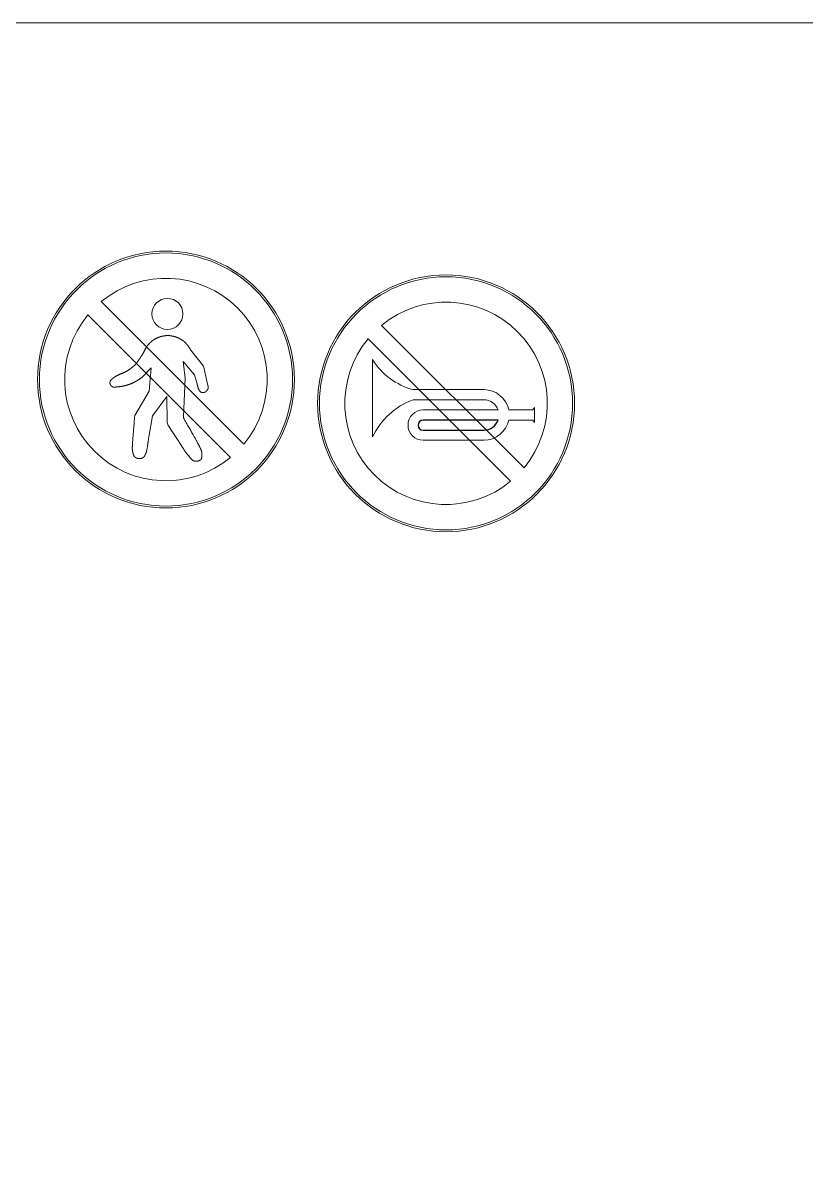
# Model space of a CAD drawing. Header units: millimetres. Extents: x 1182829 to 1183704, y -71582 to -71209.
# Drawn here: x 1182867.36 to 1182876.64, y -71534.31 to -71520.76 of the extents above; entities that cross this region are included whole.
import ezdxf

# ---------------------------------------------------------------- set-up
doc = ezdxf.new("R2010")
doc.units = ezdxf.units.MM
doc.layers.get('0').update_dxf_attribs({"lineweight": 9})

msp = doc.modelspace()

# ---------------------------------------------------------------- linework, layer by layer
msp.add_lwpolyline([(1182828.832, -71520.76), (1182885.957, -71520.76), (1182885.957, -71572.092), (1182828.832, -71572.092)], close=True)
for points in [[(1182869.977, -71525.753, 0.910259), (1182868.287, -71524.064)], [(1182873.296, -71526.035, 0.910259), (1182871.607, -71524.346)], [(1182868.128, -71524.223, 0.910259), (1182869.818, -71525.912)], [(1182868.776, -71524.957), (1182868.877, -71524.849), (1182868.854, -71525.127), (1182868.684, -71525.413), (1182868.684, -71525.413), (1182868.682, -71525.436), (1182868.68, -71525.458), (1182868.678, -71525.48), (1182868.677, -71525.501), (1182868.675, -71525.521), (1182868.673, -71525.54), (1182868.671, -71525.559), (1182868.67, -71525.577), (1182868.668, -71525.595), (1182868.667, -71525.612), (1182868.666, -71525.628), (1182868.665, -71525.643), (1182868.663, -71525.658), (1182868.662, -71525.672), (1182868.661, -71525.685), (1182868.66, -71525.698), (1182868.659, -71525.71), (1182868.658, -71525.721), (1182868.658, -71525.732), (1182868.657, -71525.742), (1182868.656, -71525.751), (1182868.656, -71525.76), (1182868.655, -71525.768), (1182868.655, -71525.775), (1182868.655, -71525.779), (1182868.655, -71525.782), (1182868.654, -71525.785), (1182868.654, -71525.788), (1182868.654, -71525.79), (1182868.654, -71525.793), (1182868.654, -71525.795), (1182868.654, -71525.797), (1182868.654, -71525.799), (1182868.654, -71525.801), (1182868.654, -71525.803), (1182868.654, -71525.804), (1182868.654, -71525.806), (1182868.654, -71525.807), (1182868.654, -71525.808), (1182868.654, -71525.808), (1182868.654, -71525.809), (1182868.654, -71525.809), (1182868.654, -71525.811), (1182868.654, -71525.813), (1182868.655, -71525.815), (1182868.655, -71525.817), (1182868.655, -71525.819), (1182868.655, -71525.821), (1182868.655, -71525.823), (1182868.656, -71525.825), (1182868.656, -71525.826), (1182868.656, -71525.828), (1182868.656, -71525.83), (1182868.657, -71525.832), (1182868.657, -71525.834), (1182868.657, -71525.836), (1182868.657, -71525.838), (1182868.658, -71525.839), (1182868.658, -71525.841), (1182868.658, -71525.843), (1182868.659, -71525.845), (1182868.659, -71525.846), (1182868.659, -71525.848), (1182868.66, -71525.85), (1182868.66, -71525.851), (1182868.66, -71525.853), (1182868.661, -71525.855), (1182868.661, -71525.856), (1182868.661, -71525.858), (1182868.662, -71525.859), (1182868.662, -71525.861), (1182868.663, -71525.862), (1182868.663, -71525.864), (1182868.663, -71525.865), (1182868.664, -71525.867), (1182868.664, -71525.868), (1182868.665, -71525.87), (1182868.665, -71525.871), (1182868.665, -71525.873), (1182868.666, -71525.874), (1182868.666, -71525.875), (1182868.667, -71525.877), (1182868.667, -71525.878), (1182868.668, -71525.879), (1182868.668, -71525.881), (1182868.669, -71525.882), (1182868.669, -71525.883), (1182868.67, -71525.884), (1182868.67, -71525.886), (1182868.671, -71525.887), (1182868.672, -71525.888), (1182868.672, -71525.889), (1182868.673, -71525.89), (1182868.673, -71525.891), (1182868.674, -71525.892), (1182868.674, -71525.893), (1182868.675, -71525.895), (1182868.676, -71525.896), (1182868.676, -71525.897), (1182868.677, -71525.898), (1182868.677, -71525.899), (1182868.678, -71525.9), (1182868.679, -71525.901), (1182868.679, -71525.902), (1182868.68, -71525.902), (1182868.681, -71525.903), (1182868.681, -71525.903), (1182868.681, -71525.904), (1182868.682, -71525.905), (1182868.682, -71525.905), (1182868.683, -71525.906), (1182868.684, -71525.907), (1182868.684, -71525.907), (1182868.685, -71525.908), (1182868.686, -71525.909), (1182868.686, -71525.909), (1182868.687, -71525.91), (1182868.688, -71525.91), (1182868.689, -71525.911), (1182868.689, -71525.912), (1182868.69, -71525.912), (1182868.691, -71525.913), (1182868.692, -71525.913), (1182868.692, -71525.914), (1182868.693, -71525.914), (1182868.694, -71525.914), (1182868.695, -71525.915), (1182868.696, -71525.915), (1182868.697, -71525.916), (1182868.697, -71525.916), (1182868.698, -71525.917), (1182868.699, -71525.917), (1182868.7, -71525.917), (1182868.701, -71525.918), (1182868.702, -71525.918), (1182868.703, -71525.918), (1182868.704, -71525.919), (1182868.704, -71525.919), (1182868.705, -71525.919), (1182868.706, -71525.92), (1182868.707, -71525.92), (1182868.708, -71525.92), (1182868.709, -71525.92), (1182868.71, -71525.921), (1182868.711, -71525.921), (1182868.712, -71525.921), (1182868.713, -71525.921), (1182868.714, -71525.922), (1182868.715, -71525.922), (1182868.716, -71525.922), (1182868.717, -71525.922), (1182868.718, -71525.922), (1182868.719, -71525.923), (1182868.72, -71525.923), (1182868.721, -71525.923), (1182868.722, -71525.923), (1182868.723, -71525.923), (1182868.724, -71525.923), (1182868.725, -71525.923), (1182868.726, -71525.923), (1182868.727, -71525.924), (1182868.728, -71525.924), (1182868.729, -71525.924), (1182868.731, -71525.924), (1182868.732, -71525.924), (1182868.734, -71525.924), (1182868.736, -71525.924), (1182868.738, -71525.924), (1182868.74, -71525.924), (1182868.742, -71525.924), (1182868.744, -71525.924), (1182868.746, -71525.924), (1182868.748, -71525.924), (1182868.749, -71525.924), (1182868.751, -71525.923), (1182868.753, -71525.923), (1182868.754, -71525.923), (1182868.756, -71525.923), (1182868.758, -71525.923), (1182868.759, -71525.922), (1182868.761, -71525.922), (1182868.762, -71525.922), (1182868.764, -71525.922), (1182868.765, -71525.921), (1182868.766, -71525.921), (1182868.768, -71525.921), (1182868.769, -71525.921), (1182868.77, -71525.92), (1182868.771, -71525.92), (1182868.772, -71525.92), (1182868.773, -71525.919), (1182868.774, -71525.919), (1182868.774, -71525.919), (1182868.775, -71525.918), (1182868.775, -71525.918), (1182868.775, -71525.918), (1182868.776, -71525.918), (1182868.776, -71525.918), (1182868.776, -71525.918), (1182868.777, -71525.917), (1182868.777, -71525.917), (1182868.777, -71525.917), (1182868.777, -71525.917), (1182868.777, -71525.917), (1182868.778, -71525.917), (1182868.778, -71525.917), (1182868.778, -71525.916), (1182868.778, -71525.916), (1182868.779, -71525.916), (1182868.779, -71525.915), (1182868.78, -71525.915), (1182868.78, -71525.915), (1182868.781, -71525.914), (1182868.781, -71525.914), (1182868.782, -71525.913), (1182868.783, -71525.913), (1182868.784, -71525.912), (1182868.785, -71525.911), (1182868.786, -71525.91), (1182868.787, -71525.909), (1182868.788, -71525.908), (1182868.789, -71525.908), (1182868.79, -71525.907), (1182868.791, -71525.906), (1182868.792, -71525.905), (1182868.793, -71525.904), (1182868.794, -71525.902), (1182868.794, -71525.901), (1182868.795, -71525.9), (1182868.796, -71525.899), (1182868.797, -71525.898), (1182868.798, -71525.897), (1182868.799, -71525.896), (1182868.799, -71525.894), (1182868.8, -71525.893), (1182868.801, -71525.892), (1182868.802, -71525.89), (1182868.803, -71525.889), (1182868.803, -71525.888), (1182868.804, -71525.886), (1182868.805, -71525.885), (1182868.806, -71525.883), (1182868.806, -71525.882), (1182868.807, -71525.881), (1182868.808, -71525.879), (1182868.808, -71525.877), (1182868.809, -71525.876), (1182868.81, -71525.874), (1182868.811, -71525.873), (1182868.811, -71525.871), (1182868.812, -71525.87), (1182868.813, -71525.868), (1182868.813, -71525.866), (1182868.814, -71525.865), (1182868.815, -71525.863), (1182868.815, -71525.861), (1182868.816, -71525.859), (1182868.816, -71525.858), (1182868.817, -71525.856), (1182868.818, -71525.854), (1182868.818, -71525.852), (1182868.819, -71525.85), (1182868.819, -71525.849), (1182868.82, -71525.847), (1182868.821, -71525.845), (1182868.821, -71525.843), (1182868.822, -71525.841), (1182868.822, -71525.839), (1182868.823, -71525.837), (1182868.823, -71525.835), (1182868.824, -71525.833), (1182868.824, -71525.831), (1182868.825, -71525.829), (1182868.825, -71525.827), (1182868.825, -71525.827), (1182868.826, -71525.822), (1182868.828, -71525.816), (1182868.829, -71525.81), (1182868.83, -71525.804), (1182868.831, -71525.798), (1182868.832, -71525.793), (1182868.833, -71525.787), (1182868.834, -71525.782), (1182868.835, -71525.776), (1182868.835, -71525.771), (1182868.836, -71525.766), (1182868.837, -71525.76), (1182868.838, -71525.755), (1182868.838, -71525.75), (1182868.839, -71525.745), (1182868.84, -71525.74), (1182868.84, -71525.736), (1182868.841, -71525.731), (1182868.842, -71525.726), (1182868.842, -71525.722), (1182868.843, -71525.717), (1182868.843, -71525.713), (1182868.844, -71525.704), (1182868.845, -71525.696), (1182868.846, -71525.688), (1182868.847, -71525.68), (1182868.848, -71525.672), (1182868.893, -71525.419), (1182869.065, -71525.19), (1182869.067, -71525.496, 0.142943), (1182869.076, -71525.524), (1182869.136, -71525.617), (1182869.188, -71525.697), (1182869.225, -71525.754), (1182869.25, -71525.793), (1182869.259, -71525.806), (1182869.266, -71525.817), (1182869.27, -71525.824), (1182869.274, -71525.829), (1182869.276, -71525.833), (1182869.277, -71525.834), (1182869.278, -71525.835), (1182869.278, -71525.836), (1182869.278, -71525.836), (1182869.282, -71525.842), (1182869.286, -71525.847), (1182869.29, -71525.852), (1182869.294, -71525.857), (1182869.298, -71525.862), (1182869.302, -71525.867), (1182869.305, -71525.872), (1182869.309, -71525.876), (1182869.312, -71525.881), (1182869.316, -71525.885), (1182869.319, -71525.889), (1182869.322, -71525.893), (1182869.326, -71525.897), (1182869.329, -71525.901), (1182869.332, -71525.904), (1182869.335, -71525.908), (1182869.337, -71525.911), (1182869.34, -71525.915), (1182869.343, -71525.918), (1182869.345, -71525.921), (1182869.348, -71525.924), (1182869.35, -71525.926), (1182869.355, -71525.931), (1182869.362, -71525.94), (1182869.366, -71525.944), (1182869.367, -71525.946), (1182869.369, -71525.947), (1182869.369, -71525.947), (1182869.37, -71525.948), (1182869.372, -71525.949), (1182869.374, -71525.949), (1182869.375, -71525.95), (1182869.377, -71525.951), (1182869.379, -71525.951), (1182869.38, -71525.952), (1182869.382, -71525.952), (1182869.384, -71525.953), (1182869.385, -71525.953), (1182869.387, -71525.953), (1182869.389, -71525.954), (1182869.39, -71525.954), (1182869.392, -71525.954), (1182869.394, -71525.955), (1182869.395, -71525.955), (1182869.397, -71525.955), (1182869.399, -71525.955), (1182869.4, -71525.956), (1182869.402, -71525.956), (1182869.404, -71525.956), (1182869.405, -71525.956), (1182869.407, -71525.956), (1182869.408, -71525.956), (1182869.41, -71525.956), (1182869.412, -71525.956), (1182869.413, -71525.956), (1182869.415, -71525.956), (1182869.416, -71525.956), (1182869.418, -71525.956), (1182869.42, -71525.956), (1182869.421, -71525.955), (1182869.423, -71525.955), (1182869.424, -71525.955), (1182869.426, -71525.955), (1182869.427, -71525.955), (1182869.429, -71525.954), (1182869.43, -71525.954), (1182869.432, -71525.954), (1182869.434, -71525.953), (1182869.435, -71525.953), (1182869.437, -71525.952), (1182869.438, -71525.952), (1182869.44, -71525.951), (1182869.441, -71525.951), (1182869.443, -71525.95), (1182869.444, -71525.95), (1182869.446, -71525.949), (1182869.447, -71525.948), (1182869.449, -71525.948), (1182869.45, -71525.947), (1182869.452, -71525.946), (1182869.453, -71525.946), (1182869.455, -71525.945), (1182869.456, -71525.944), (1182869.458, -71525.943), (1182869.459, -71525.942), (1182869.461, -71525.942), (1182869.462, -71525.941), (1182869.463, -71525.94), (1182869.465, -71525.939), (1182869.466, -71525.938), (1182869.467, -71525.937), (1182869.469, -71525.935), (1182869.469, -71525.935), (1182869.47, -71525.934), (1182869.47, -71525.932), (1182869.471, -71525.931), (1182869.472, -71525.929), (1182869.472, -71525.927), (1182869.473, -71525.925), (1182869.473, -71525.924), (1182869.474, -71525.922), (1182869.474, -71525.92), (1182869.475, -71525.918), (1182869.475, -71525.917), (1182869.476, -71525.915), (1182869.476, -71525.913), (1182869.476, -71525.911), (1182869.477, -71525.91), (1182869.477, -71525.908), (1182869.477, -71525.906), (1182869.478, -71525.904), (1182869.478, -71525.902), (1182869.478, -71525.901), (1182869.478, -71525.899), (1182869.479, -71525.897), (1182869.479, -71525.895), (1182869.479, -71525.893), (1182869.479, -71525.892), (1182869.479, -71525.89), (1182869.479, -71525.888), (1182869.479, -71525.886), (1182869.479, -71525.884), (1182869.479, -71525.882), (1182869.479, -71525.881), (1182869.479, -71525.879), (1182869.479, -71525.877), (1182869.479, -71525.875), (1182869.479, -71525.873), (1182869.479, -71525.871), (1182869.479, -71525.87), (1182869.479, -71525.868), (1182869.479, -71525.866), (1182869.479, -71525.864), (1182869.478, -71525.862), (1182869.478, -71525.86), (1182869.478, -71525.858), (1182869.478, -71525.856), (1182869.477, -71525.855), (1182869.477, -71525.853), (1182869.477, -71525.851), (1182869.476, -71525.849), (1182869.476, -71525.847), (1182869.476, -71525.845), (1182869.475, -71525.843), (1182869.475, -71525.841), (1182869.474, -71525.839), (1182869.474, -71525.837), (1182869.473, -71525.835), (1182869.473, -71525.833), (1182869.472, -71525.832), (1182869.472, -71525.83), (1182869.471, -71525.828), (1182869.471, -71525.826), (1182869.47, -71525.824), (1182869.469, -71525.822), (1182869.469, -71525.82), (1182869.468, -71525.818), (1182869.468, -71525.818), (1182869.468, -71525.818), (1182869.467, -71525.817), (1182869.467, -71525.817), (1182869.467, -71525.816), (1182869.467, -71525.816), (1182869.466, -71525.815), (1182869.466, -71525.813), (1182869.464, -71525.809), (1182869.462, -71525.807), (1182869.461, -71525.803), (1182869.459, -71525.8), (1182869.457, -71525.795), (1182869.456, -71525.793), (1182869.455, -71525.79), (1182869.453, -71525.787), (1182869.452, -71525.785), (1182869.45, -71525.781), (1182869.448, -71525.778), (1182869.447, -71525.774), (1182869.445, -71525.771), (1182869.443, -71525.767), (1182869.44, -71525.763), (1182869.438, -71525.758), (1182869.436, -71525.753), (1182869.433, -71525.749), (1182869.43, -71525.743), (1182869.427, -71525.738), (1182869.424, -71525.732), (1182869.421, -71525.726), (1182869.418, -71525.72), (1182869.414, -71525.714), (1182869.411, -71525.707), (1182869.407, -71525.7), (1182869.403, -71525.692), (1182869.398, -71525.685), (1182869.394, -71525.677), (1182869.389, -71525.668), (1182869.385, -71525.66), (1182869.379, -71525.651), (1182869.374, -71525.642), (1182869.369, -71525.632), (1182869.363, -71525.622), (1182869.357, -71525.612), (1182869.351, -71525.601), (1182869.345, -71525.59), (1182869.338, -71525.578), (1182869.332, -71525.566), (1182869.324, -71525.554), (1182869.317, -71525.541), (1182869.31, -71525.528), (1182869.302, -71525.515), (1182869.294, -71525.501), (1182869.286, -71525.487), (1182869.277, -71525.472), (1182869.268, -71525.457), (1182869.267, -71525.455, -0.143551), (1182869.26, -71525.426), (1182869.279, -71524.971), (1182869.257, -71524.773), (1182869.39, -71524.934), (1182869.421, -71525.037), (1182869.421, -71525.037), (1182869.421, -71525.038), (1182869.422, -71525.04), (1182869.422, -71525.041), (1182869.422, -71525.043), (1182869.422, -71525.044), (1182869.423, -71525.045), (1182869.423, -71525.047), (1182869.423, -71525.048), (1182869.423, -71525.05), (1182869.424, -71525.051), (1182869.424, -71525.053), (1182869.424, -71525.054), (1182869.425, -71525.056), (1182869.425, -71525.057), (1182869.425, -71525.058), (1182869.426, -71525.06), (1182869.426, -71525.061), (1182869.427, -71525.063), (1182869.427, -71525.064), (1182869.427, -71525.066), (1182869.428, -71525.067), (1182869.428, -71525.068), (1182869.429, -71525.07), (1182869.429, -71525.071), (1182869.429, -71525.073), (1182869.43, -71525.074), (1182869.43, -71525.075), (1182869.431, -71525.077), (1182869.431, -71525.078), (1182869.432, -71525.08), (1182869.432, -71525.081), (1182869.433, -71525.082), (1182869.433, -71525.084), (1182869.434, -71525.085), (1182869.434, -71525.087), (1182869.435, -71525.088), (1182869.435, -71525.089), (1182869.436, -71525.091), (1182869.436, -71525.092), (1182869.437, -71525.093), (1182869.438, -71525.095), (1182869.438, -71525.096), (1182869.439, -71525.098), (1182869.439, -71525.099), (1182869.44, -71525.1), (1182869.441, -71525.102), (1182869.441, -71525.103), (1182869.442, -71525.104), (1182869.442, -71525.106), (1182869.443, -71525.107), (1182869.444, -71525.108), (1182869.444, -71525.11), (1182869.445, -71525.111), (1182869.446, -71525.112), (1182869.446, -71525.114), (1182869.447, -71525.115), (1182869.448, -71525.116), (1182869.449, -71525.117), (1182869.449, -71525.119), (1182869.45, -71525.12), (1182869.451, -71525.121), (1182869.451, -71525.123), (1182869.452, -71525.124), (1182869.453, -71525.125), (1182869.464, -71525.135), (1182869.464, -71525.135), (1182869.465, -71525.136), (1182869.465, -71525.136), (1182869.466, -71525.136), (1182869.467, -71525.137), (1182869.468, -71525.137), (1182869.469, -71525.137), (1182869.469, -71525.138), (1182869.47, -71525.138), (1182869.471, -71525.138), (1182869.472, -71525.139), (1182869.473, -71525.139), (1182869.474, -71525.139), (1182869.475, -71525.139), (1182869.475, -71525.14), (1182869.476, -71525.14), (1182869.477, -71525.14), (1182869.478, -71525.14), (1182869.479, -71525.14), (1182869.48, -71525.141), (1182869.481, -71525.141), (1182869.482, -71525.141), (1182869.482, -71525.141), (1182869.483, -71525.141), (1182869.484, -71525.141), (1182869.485, -71525.141), (1182869.486, -71525.142), (1182869.487, -71525.142), (1182869.488, -71525.142), (1182869.489, -71525.142), (1182869.49, -71525.142), (1182869.49, -71525.142), (1182869.491, -71525.142), (1182869.491, -71525.142), (1182869.492, -71525.142), (1182869.493, -71525.142), (1182869.494, -71525.142), (1182869.494, -71525.142), (1182869.495, -71525.142), (1182869.496, -71525.142), (1182869.497, -71525.142), (1182869.497, -71525.141), (1182869.498, -71525.141), (1182869.499, -71525.141), (1182869.5, -71525.141), (1182869.5, -71525.141), (1182869.501, -71525.141), (1182869.502, -71525.141), (1182869.503, -71525.141), (1182869.503, -71525.141), (1182869.504, -71525.14), (1182869.505, -71525.14), (1182869.506, -71525.14), (1182869.506, -71525.14), (1182869.507, -71525.14), (1182869.508, -71525.14), (1182869.509, -71525.139), (1182869.509, -71525.139), (1182869.51, -71525.139), (1182869.511, -71525.139), (1182869.511, -71525.138), (1182869.512, -71525.138), (1182869.513, -71525.138), (1182869.514, -71525.138), (1182869.514, -71525.137), (1182869.515, -71525.137), (1182869.516, -71525.137), (1182869.516, -71525.136), (1182869.517, -71525.136), (1182869.518, -71525.136), (1182869.518, -71525.136), (1182869.519, -71525.135), (1182869.52, -71525.135), (1182869.52, -71525.135), (1182869.521, -71525.134), (1182869.522, -71525.134), (1182869.522, -71525.133), (1182869.523, -71525.133), (1182869.524, -71525.133), (1182869.524, -71525.132), (1182869.525, -71525.132), (1182869.526, -71525.131), (1182869.526, -71525.131), (1182869.527, -71525.131), (1182869.527, -71525.13), (1182869.528, -71525.13), (1182869.529, -71525.129), (1182869.529, -71525.129), (1182869.53, -71525.128), (1182869.53, -71525.128), (1182869.531, -71525.127), (1182869.532, -71525.127), (1182869.532, -71525.126), (1182869.533, -71525.126), (1182869.533, -71525.125), (1182869.534, -71525.125), (1182869.534, -71525.124), (1182869.535, -71525.124), (1182869.535, -71525.124), (1182869.535, -71525.123), (1182869.536, -71525.123), (1182869.537, -71525.122), (1182869.537, -71525.122), (1182869.538, -71525.121), (1182869.538, -71525.12), (1182869.539, -71525.12), (1182869.539, -71525.119), (1182869.539, -71525.119), (1182869.54, -71525.118), (1182869.54, -71525.117), (1182869.541, -71525.117), (1182869.541, -71525.116), (1182869.542, -71525.116), (1182869.542, -71525.115), (1182869.543, -71525.114), (1182869.543, -71525.114), (1182869.543, -71525.113), (1182869.544, -71525.112), (1182869.544, -71525.112), (1182869.545, -71525.111), (1182869.545, -71525.11), (1182869.545, -71525.11), (1182869.546, -71525.109), (1182869.546, -71525.109), (1182869.546, -71525.108), (1182869.547, -71525.107), (1182869.547, -71525.106), (1182869.547, -71525.106), (1182869.548, -71525.105), (1182869.548, -71525.104), (1182869.548, -71525.104), (1182869.549, -71525.103), (1182869.549, -71525.102), (1182869.549, -71525.102), (1182869.549, -71525.101), (1182869.55, -71525.1), (1182869.55, -71525.1), (1182869.55, -71525.099), (1182869.55, -71525.098), (1182869.551, -71525.097), (1182869.551, -71525.097), (1182869.551, -71525.096), (1182869.551, -71525.095), (1182869.551, -71525.094), (1182869.551, -71525.094), (1182869.552, -71525.093), (1182869.552, -71525.092), (1182869.552, -71525.092), (1182869.552, -71525.091), (1182869.552, -71525.09), (1182869.552, -71525.089), (1182869.552, -71525.089), (1182869.552, -71525.088), (1182869.553, -71525.087), (1182869.553, -71525.086), (1182869.553, -71525.086), (1182869.553, -71525.085), (1182869.553, -71525.084), (1182869.553, -71525.083), (1182869.553, -71525.082), (1182869.553, -71525.082), (1182869.553, -71525.081), (1182869.553, -71525.08), (1182869.553, -71525.08), (1182869.553, -71525.079), (1182869.553, -71525.078), (1182869.553, -71525.076), (1182869.553, -71525.075), (1182869.553, -71525.074), (1182869.552, -71525.072), (1182869.552, -71525.071), (1182869.552, -71525.07), (1182869.552, -71525.069), (1182869.552, -71525.067), (1182869.551, -71525.066), (1182869.551, -71525.065), (1182869.551, -71525.064), (1182869.55, -71525.062), (1182869.55, -71525.061), (1182869.55, -71525.06), (1182869.502, -71524.845), (1182869.496, -71524.829), (1182869.346, -71524.64), (1182869.346, -71524.64), (1182869.345, -71524.638), (1182869.343, -71524.635), (1182869.342, -71524.633), (1182869.341, -71524.631), (1182869.34, -71524.628), (1182869.339, -71524.626), (1182869.337, -71524.624), (1182869.336, -71524.621), (1182869.335, -71524.619), (1182869.333, -71524.617), (1182869.332, -71524.614), (1182869.331, -71524.612), (1182869.329, -71524.61), (1182869.328, -71524.607), (1182869.326, -71524.605), (1182869.325, -71524.603), (1182869.323, -71524.601), (1182869.322, -71524.599), (1182869.32, -71524.596), (1182869.319, -71524.594), (1182869.317, -71524.592), (1182869.316, -71524.59), (1182869.314, -71524.588), (1182869.313, -71524.586), (1182869.311, -71524.584), (1182869.309, -71524.582), (1182869.308, -71524.579), (1182869.306, -71524.577), (1182869.304, -71524.575), (1182869.303, -71524.573), (1182869.301, -71524.571), (1182869.299, -71524.569), (1182869.297, -71524.567), (1182869.296, -71524.565), (1182869.294, -71524.563), (1182869.292, -71524.562), (1182869.29, -71524.56), (1182869.288, -71524.558), (1182869.287, -71524.556), (1182869.285, -71524.554), (1182869.283, -71524.552), (1182869.281, -71524.55), (1182869.279, -71524.548), (1182869.277, -71524.547), (1182869.275, -71524.545), (1182869.273, -71524.543), (1182869.271, -71524.541), (1182869.269, -71524.54), (1182869.267, -71524.538), (1182869.265, -71524.536), (1182869.263, -71524.535), (1182869.261, -71524.533), (1182869.259, -71524.531), (1182869.257, -71524.53), (1182869.255, -71524.528), (1182869.252, -71524.526), (1182869.25, -71524.525), (1182869.248, -71524.523), (1182869.246, -71524.522), (1182869.244, -71524.52), (1182869.241, -71524.519), (1182869.239, -71524.517), (1182869.237, -71524.516), (1182869.235, -71524.514), (1182869.235, -71524.514), (1182869.233, -71524.513), (1182869.23, -71524.511), (1182869.228, -71524.51), (1182869.226, -71524.509), (1182869.223, -71524.507), (1182869.221, -71524.506), (1182869.219, -71524.505), (1182869.216, -71524.504), (1182869.214, -71524.502), (1182869.212, -71524.501), (1182869.209, -71524.5), (1182869.207, -71524.499), (1182869.205, -71524.497), (1182869.202, -71524.496), (1182869.2, -71524.495), (1182869.197, -71524.494), (1182869.195, -71524.493), (1182869.192, -71524.492), (1182869.19, -71524.491), (1182869.188, -71524.49), (1182869.185, -71524.489), (1182869.183, -71524.488), (1182869.18, -71524.487), (1182869.178, -71524.486), (1182869.175, -71524.485), (1182869.173, -71524.484), (1182869.17, -71524.483), (1182869.168, -71524.483), (1182869.165, -71524.482), (1182869.163, -71524.481), (1182869.16, -71524.48), (1182869.158, -71524.479), (1182869.155, -71524.479), (1182869.152, -71524.478), (1182869.15, -71524.477), (1182869.147, -71524.477), (1182869.145, -71524.476), (1182869.142, -71524.475), (1182869.14, -71524.475), (1182869.137, -71524.474), (1182869.134, -71524.474), (1182869.132, -71524.473), (1182869.129, -71524.473), (1182869.127, -71524.472), (1182869.124, -71524.472), (1182869.121, -71524.471), (1182869.119, -71524.471), (1182869.116, -71524.471), (1182869.113, -71524.47), (1182869.111, -71524.47), (1182869.108, -71524.469), (1182869.106, -71524.469), (1182869.103, -71524.469), (1182869.1, -71524.469), (1182869.098, -71524.468), (1182869.095, -71524.468), (1182869.092, -71524.468), (1182869.09, -71524.468), (1182869.087, -71524.468), (1182869.084, -71524.468), (1182869.082, -71524.468), (1182869.079, -71524.468), (1182869.076, -71524.468), (1182869.074, -71524.467), (1182869.074, -71524.467), (1182869.071, -71524.468), (1182869.068, -71524.468), (1182869.066, -71524.468), (1182869.063, -71524.468), (1182869.061, -71524.468), (1182869.058, -71524.468), (1182869.056, -71524.468), (1182869.053, -71524.468), (1182869.05, -71524.468), (1182869.048, -71524.469), (1182869.045, -71524.469), (1182869.043, -71524.469), (1182869.04, -71524.469), (1182869.038, -71524.47), (1182869.035, -71524.47), (1182869.033, -71524.47), (1182869.03, -71524.471), (1182869.028, -71524.471), (1182869.025, -71524.471), (1182869.023, -71524.472), (1182869.02, -71524.472), (1182869.017, -71524.473), (1182869.015, -71524.473), (1182869.012, -71524.474), (1182869.01, -71524.474), (1182869.007, -71524.475), (1182869.005, -71524.475), (1182869.002, -71524.476), (1182869, -71524.477), (1182868.998, -71524.477), (1182868.995, -71524.478), (1182868.993, -71524.479), (1182868.99, -71524.479), (1182868.988, -71524.48), (1182868.985, -71524.481), (1182868.983, -71524.482), (1182868.98, -71524.482), (1182868.978, -71524.483), (1182868.976, -71524.484), (1182868.973, -71524.485), (1182868.971, -71524.486), (1182868.968, -71524.487), (1182868.966, -71524.487), (1182868.964, -71524.488), (1182868.961, -71524.489), (1182868.959, -71524.49), (1182868.956, -71524.491), (1182868.954, -71524.492), (1182868.952, -71524.493), (1182868.949, -71524.494), (1182868.947, -71524.495), (1182868.945, -71524.497), (1182868.942, -71524.498), (1182868.94, -71524.499), (1182868.938, -71524.5), (1182868.935, -71524.501), (1182868.933, -71524.502), (1182868.931, -71524.503), (1182868.929, -71524.505), (1182868.926, -71524.506), (1182868.924, -71524.507), (1182868.922, -71524.509), (1182868.92, -71524.51), (1182868.918, -71524.511), (1182868.918, -71524.511), (1182868.915, -71524.513), (1182868.913, -71524.514), (1182868.911, -71524.515), (1182868.909, -71524.517), (1182868.907, -71524.518), (1182868.905, -71524.52), (1182868.902, -71524.521), (1182868.9, -71524.522), (1182868.898, -71524.524), (1182868.896, -71524.525), (1182868.894, -71524.527), (1182868.892, -71524.529), (1182868.89, -71524.53), (1182868.888, -71524.532), (1182868.886, -71524.533), (1182868.884, -71524.535), (1182868.882, -71524.536), (1182868.88, -71524.538), (1182868.878, -71524.54), (1182868.876, -71524.541), (1182868.874, -71524.543), (1182868.872, -71524.545), (1182868.87, -71524.547), (1182868.869, -71524.548), (1182868.867, -71524.55), (1182868.865, -71524.552), (1182868.863, -71524.554), (1182868.861, -71524.555), (1182868.859, -71524.557), (1182868.858, -71524.559), (1182868.856, -71524.561), (1182868.854, -71524.563), (1182868.852, -71524.565), (1182868.851, -71524.567), (1182868.849, -71524.568), (1182868.847, -71524.57), (1182868.846, -71524.572), (1182868.844, -71524.574), (1182868.842, -71524.576), (1182868.841, -71524.578), (1182868.839, -71524.58), (1182868.837, -71524.582), (1182868.836, -71524.584), (1182868.834, -71524.586), (1182868.833, -71524.588), (1182868.831, -71524.59), (1182868.83, -71524.592), (1182868.828, -71524.594), (1182868.827, -71524.597), (1182868.825, -71524.599), (1182868.824, -71524.601), (1182868.822, -71524.603), (1182868.821, -71524.605), (1182868.82, -71524.607), (1182868.818, -71524.609), (1182868.817, -71524.612), (1182868.816, -71524.614), (1182868.814, -71524.616), (1182868.813, -71524.618), (1182868.812, -71524.62), (1182868.81, -71524.623), (1182868.809, -71524.625), (1182868.808, -71524.627), (1182868.807, -71524.63), (1182868.807, -71524.63), (1182868.806, -71524.632), (1182868.804, -71524.635), (1182868.803, -71524.637), (1182868.802, -71524.64), (1182868.8, -71524.643), (1182868.799, -71524.645), (1182868.798, -71524.648), (1182868.796, -71524.65), (1182868.795, -71524.653), (1182868.793, -71524.656), (1182868.792, -71524.658), (1182868.79, -71524.661), (1182868.789, -71524.664), (1182868.788, -71524.666), (1182868.786, -71524.669), (1182868.785, -71524.672), (1182868.783, -71524.674), (1182868.782, -71524.677), (1182868.78, -71524.68), (1182868.778, -71524.682), (1182868.777, -71524.685), (1182868.775, -71524.688), (1182868.774, -71524.69), (1182868.772, -71524.693), (1182868.77, -71524.696), (1182868.769, -71524.699), (1182868.767, -71524.701), (1182868.765, -71524.704), (1182868.764, -71524.707), (1182868.762, -71524.71), (1182868.76, -71524.712), (1182868.759, -71524.715), (1182868.757, -71524.718), (1182868.755, -71524.721), (1182868.753, -71524.723), (1182868.751, -71524.726), (1182868.75, -71524.729), (1182868.748, -71524.732), (1182868.746, -71524.734), (1182868.744, -71524.737), (1182868.742, -71524.74), (1182868.74, -71524.743), (1182868.738, -71524.746), (1182868.736, -71524.748), (1182868.734, -71524.751), (1182868.733, -71524.754), (1182868.731, -71524.757), (1182868.729, -71524.76), (1182868.727, -71524.763), (1182868.725, -71524.765), (1182868.723, -71524.768), (1182868.72, -71524.771), (1182868.718, -71524.774), (1182868.716, -71524.777), (1182868.714, -71524.78), (1182868.712, -71524.783), (1182868.71, -71524.785), (1182868.708, -71524.788), (1182868.706, -71524.791), (1182868.704, -71524.794), (1182868.701, -71524.797), (1182868.699, -71524.8), (1182868.697, -71524.803), (1182868.695, -71524.806), (1182868.695, -71524.806), (1182868.692, -71524.808), (1182868.69, -71524.81), (1182868.688, -71524.813), (1182868.685, -71524.815), (1182868.683, -71524.817), (1182868.681, -71524.82), (1182868.678, -71524.822), (1182868.676, -71524.824), (1182868.674, -71524.826), (1182868.671, -71524.828), (1182868.669, -71524.831), (1182868.666, -71524.833), (1182868.664, -71524.835), (1182868.661, -71524.837), (1182868.659, -71524.839), (1182868.656, -71524.841), (1182868.654, -71524.843), (1182868.651, -71524.845), (1182868.649, -71524.847), (1182868.646, -71524.849), (1182868.644, -71524.851), (1182868.641, -71524.853), (1182868.638, -71524.855), (1182868.636, -71524.857), (1182868.633, -71524.859), (1182868.631, -71524.861), (1182868.628, -71524.863), (1182868.625, -71524.865), (1182868.623, -71524.867), (1182868.62, -71524.869), (1182868.617, -71524.87), (1182868.614, -71524.872), (1182868.612, -71524.874), (1182868.609, -71524.876), (1182868.606, -71524.878), (1182868.603, -71524.879), (1182868.601, -71524.881), (1182868.598, -71524.883), (1182868.595, -71524.884), (1182868.592, -71524.886), (1182868.589, -71524.888), (1182868.586, -71524.889), (1182868.584, -71524.891), (1182868.581, -71524.892), (1182868.578, -71524.894), (1182868.575, -71524.896), (1182868.572, -71524.897), (1182868.569, -71524.899), (1182868.566, -71524.9), (1182868.563, -71524.902), (1182868.56, -71524.903), (1182868.557, -71524.905), (1182868.554, -71524.906), (1182868.551, -71524.907), (1182868.548, -71524.909), (1182868.545, -71524.91), (1182868.542, -71524.911), (1182868.539, -71524.913), (1182868.536, -71524.914), (1182868.532, -71524.915), (1182868.529, -71524.917), (1182868.526, -71524.918), (1182868.523, -71524.919), (1182868.52, -71524.92), (1182868.52, -71524.92), (1182868.515, -71524.922), (1182868.511, -71524.924), (1182868.507, -71524.926), (1182868.502, -71524.928), (1182868.498, -71524.93), (1182868.493, -71524.932), (1182868.491, -71524.933), (1182868.488, -71524.935), (1182868.486, -71524.936), (1182868.484, -71524.937), (1182868.481, -71524.938), (1182868.479, -71524.939), (1182868.477, -71524.94), (1182868.474, -71524.941), (1182868.472, -71524.942), (1182868.47, -71524.944), (1182868.467, -71524.945), (1182868.465, -71524.946), (1182868.462, -71524.947), (1182868.46, -71524.949), (1182868.458, -71524.95), (1182868.455, -71524.951), (1182868.453, -71524.953), (1182868.45, -71524.954), (1182868.448, -71524.956), (1182868.445, -71524.957), (1182868.445, -71524.957), (1182868.444, -71524.958), (1182868.442, -71524.959), (1182868.441, -71524.96), (1182868.439, -71524.962), (1182868.437, -71524.963), (1182868.436, -71524.964), (1182868.434, -71524.965), (1182868.433, -71524.966), (1182868.431, -71524.967), (1182868.43, -71524.969), (1182868.428, -71524.97), (1182868.426, -71524.971), (1182868.425, -71524.972), (1182868.423, -71524.974), (1182868.422, -71524.975), (1182868.42, -71524.976), (1182868.419, -71524.978), (1182868.417, -71524.979), (1182868.416, -71524.98), (1182868.414, -71524.982), (1182868.413, -71524.983), (1182868.411, -71524.985), (1182868.41, -71524.986), (1182868.408, -71524.987), (1182868.407, -71524.989), (1182868.405, -71524.99), (1182868.404, -71524.992), (1182868.403, -71524.993), (1182868.401, -71524.995), (1182868.4, -71524.996), (1182868.398, -71524.997), (1182868.397, -71524.999), (1182868.397, -71524.999), (1182868.397, -71524.999), (1182868.397, -71524.999), (1182868.396, -71524.999), (1182868.396, -71525), (1182868.396, -71525), (1182868.396, -71525), (1182868.395, -71525), (1182868.395, -71525.001), (1182868.395, -71525.001), (1182868.395, -71525.001), (1182868.395, -71525.002), (1182868.394, -71525.002), (1182868.394, -71525.002), (1182868.394, -71525.003), (1182868.394, -71525.003), (1182868.393, -71525.004), (1182868.393, -71525.004), (1182868.393, -71525.004), (1182868.393, -71525.005), (1182868.392, -71525.006), (1182868.392, -71525.007), (1182868.392, -71525.008), (1182868.391, -71525.009), (1182868.391, -71525.01), (1182868.391, -71525.011), (1182868.391, -71525.012), (1182868.39, -71525.013), (1182868.39, -71525.014), (1182868.39, -71525.015), (1182868.39, -71525.016), (1182868.389, -71525.017), (1182868.389, -71525.018), (1182868.389, -71525.019), (1182868.389, -71525.02), (1182868.389, -71525.021), (1182868.389, -71525.022), (1182868.389, -71525.022), (1182868.389, -71525.023), (1182868.389, -71525.024), (1182868.389, -71525.024), (1182868.389, -71525.024), (1182868.389, -71525.024), (1182868.389, -71525.026), (1182868.389, -71525.027), (1182868.389, -71525.028), (1182868.389, -71525.029), (1182868.389, -71525.03), (1182868.389, -71525.031), (1182868.389, -71525.032), (1182868.389, -71525.033), (1182868.389, -71525.034), (1182868.39, -71525.036), (1182868.39, -71525.037), (1182868.39, -71525.038), (1182868.39, -71525.039), (1182868.391, -71525.04), (1182868.391, -71525.041), (1182868.391, -71525.042), (1182868.392, -71525.043), (1182868.392, -71525.044), (1182868.393, -71525.045), (1182868.393, -71525.046), (1182868.394, -71525.047), (1182868.394, -71525.048), (1182868.395, -71525.049), (1182868.395, -71525.05), (1182868.396, -71525.051), (1182868.396, -71525.052), (1182868.397, -71525.053), (1182868.397, -71525.054), (1182868.398, -71525.055), (1182868.399, -71525.056), (1182868.399, -71525.057), (1182868.4, -71525.058), (1182868.4, -71525.058), (1182868.401, -71525.058), (1182868.401, -71525.059), (1182868.402, -71525.06), (1182868.403, -71525.061), (1182868.404, -71525.062), (1182868.404, -71525.063), (1182868.405, -71525.063), (1182868.406, -71525.064), (1182868.407, -71525.065), (1182868.408, -71525.066), (1182868.409, -71525.066), (1182868.409, -71525.067), (1182868.41, -71525.068), (1182868.411, -71525.068), (1182868.412, -71525.069), (1182868.413, -71525.07), (1182868.414, -71525.07), (1182868.415, -71525.071), (1182868.416, -71525.071), (1182868.417, -71525.072), (1182868.418, -71525.072), (1182868.419, -71525.073), (1182868.42, -71525.073), (1182868.421, -71525.074), (1182868.422, -71525.074), (1182868.423, -71525.075), (1182868.424, -71525.075), (1182868.425, -71525.075), (1182868.426, -71525.076), (1182868.427, -71525.076), (1182868.428, -71525.076), (1182868.429, -71525.077), (1182868.429, -71525.077), (1182868.43, -71525.077), (1182868.431, -71525.077), (1182868.432, -71525.077), (1182868.432, -71525.077), (1182868.433, -71525.077), (1182868.434, -71525.077), (1182868.435, -71525.077), (1182868.436, -71525.077), (1182868.436, -71525.077), (1182868.436, -71525.077), (1182868.437, -71525.077), (1182868.437, -71525.077), (1182868.438, -71525.077), (1182868.438, -71525.077), (1182868.441, -71525.077), (1182868.444, -71525.077), (1182868.446, -71525.077), (1182868.449, -71525.077), (1182868.452, -71525.077), (1182868.455, -71525.077), (1182868.458, -71525.077), (1182868.461, -71525.077), (1182868.464, -71525.076), (1182868.466, -71525.076), (1182868.469, -71525.076), (1182868.472, -71525.076), (1182868.475, -71525.076), (1182868.478, -71525.075), (1182868.481, -71525.075), (1182868.484, -71525.075), (1182868.486, -71525.075), (1182868.489, -71525.074), (1182868.492, -71525.074), (1182868.495, -71525.074), (1182868.498, -71525.073), (1182868.501, -71525.073), (1182868.503, -71525.073), (1182868.506, -71525.072), (1182868.509, -71525.072), (1182868.512, -71525.072), (1182868.515, -71525.071), (1182868.517, -71525.071), (1182868.52, -71525.07), (1182868.523, -71525.07), (1182868.526, -71525.069), (1182868.529, -71525.069), (1182868.532, -71525.068), (1182868.534, -71525.068), (1182868.537, -71525.067), (1182868.54, -71525.067), (1182868.543, -71525.066), (1182868.545, -71525.066), (1182868.548, -71525.065), (1182868.551, -71525.064), (1182868.554, -71525.064), (1182868.557, -71525.063), (1182868.559, -71525.062), (1182868.562, -71525.062), (1182868.565, -71525.061), (1182868.568, -71525.06), (1182868.57, -71525.06), (1182868.573, -71525.059), (1182868.576, -71525.058), (1182868.579, -71525.058), (1182868.581, -71525.057), (1182868.584, -71525.056), (1182868.587, -71525.055), (1182868.59, -71525.054), (1182868.592, -71525.054), (1182868.595, -71525.053), (1182868.598, -71525.052), (1182868.601, -71525.051), (1182868.603, -71525.05), (1182868.606, -71525.049), (1182868.609, -71525.048), (1182868.611, -71525.047), (1182868.614, -71525.046), (1182868.617, -71525.045), (1182868.617, -71525.045), (1182868.62, -71525.045), (1182868.622, -71525.044), (1182868.625, -71525.043), (1182868.628, -71525.042), (1182868.63, -71525.041), (1182868.633, -71525.039), (1182868.636, -71525.038), (1182868.638, -71525.037), (1182868.641, -71525.036), (1182868.644, -71525.035), (1182868.646, -71525.034), (1182868.649, -71525.033), (1182868.651, -71525.032), (1182868.654, -71525.031), (1182868.657, -71525.03), (1182868.659, -71525.028), (1182868.662, -71525.027), (1182868.664, -71525.026), (1182868.667, -71525.025), (1182868.67, -71525.024), (1182868.672, -71525.022), (1182868.675, -71525.021), (1182868.677, -71525.02), (1182868.68, -71525.019), (1182868.682, -71525.017), (1182868.685, -71525.016), (1182868.687, -71525.015), (1182868.69, -71525.013), (1182868.692, -71525.012), (1182868.695, -71525.011), (1182868.697, -71525.009), (1182868.7, -71525.008), (1182868.702, -71525.007), (1182868.705, -71525.005), (1182868.707, -71525.004), (1182868.71, -71525.002), (1182868.712, -71525.001), (1182868.715, -71524.999), (1182868.717, -71524.998), (1182868.72, -71524.996), (1182868.722, -71524.995), (1182868.725, -71524.993), (1182868.727, -71524.992), (1182868.729, -71524.99), (1182868.732, -71524.989), (1182868.734, -71524.987), (1182868.737, -71524.986), (1182868.739, -71524.984), (1182868.741, -71524.983), (1182868.744, -71524.981), (1182868.746, -71524.979), (1182868.748, -71524.978), (1182868.751, -71524.976), (1182868.753, -71524.974), (1182868.755, -71524.973), (1182868.758, -71524.971), (1182868.76, -71524.969), (1182868.762, -71524.968), (1182868.764, -71524.966), (1182868.767, -71524.964), (1182868.769, -71524.962), (1182868.771, -71524.961), (1182868.774, -71524.959), (1182868.776, -71524.957)], [(1182871.448, -71524.505, 0.910259), (1182873.137, -71526.194)]]:
    msp.add_lwpolyline(points, format="xyb")
for points in [[(1182868.287, -71524.064), (1182869.977, -71525.753)], [(1182868.128, -71524.223), (1182869.818, -71525.912)], [(1182871.607, -71524.346), (1182873.296, -71526.035)], [(1182871.448, -71524.505), (1182873.137, -71526.194)]]:
    msp.add_lwpolyline(points)
at = {"color": 0}
msp.add_lwpolyline([(1182871.981, -71525.108, -0.193828), (1182871.501, -71524.749), (1182871.501, -71525.669, -0.198727), (1182871.981, -71525.228), (1182872.82, -71525.228, -0.317837), (1182872.99, -71525.348), (1182872.101, -71525.348, 1), (1182872.101, -71525.708), (1182872.82, -71525.708, 0.356394), (1182873.114, -71525.468), (1182873.399, -71525.468), (1182873.42, -71525.499), (1182873.42, -71525.318), (1182873.399, -71525.348), (1182873.114, -71525.348, 0.356394), (1182872.82, -71525.108), (1182871.981, -71525.108)], format="xyb", dxfattribs=at)
at = {"color": 0, "lineweight": 30}
msp.add_lwpolyline([(1182872.99, -71525.468), (1182872.101, -71525.468, 1), (1182872.101, -71525.588), (1182872.82, -71525.588, 0.317837)], format="xyb", close=True, dxfattribs=at)
for centre, radius in [((1182869.053, -71524.988), 1.522), ((1182869.053, -71524.988), 1.5), ((1182872.372, -71525.27), 1.522), ((1182872.372, -71525.27), 1.5), ((1182869.07, -71524.21), 0.184)]:
    msp.add_circle(centre, radius)

doc.saveas('drawing.dxf')
